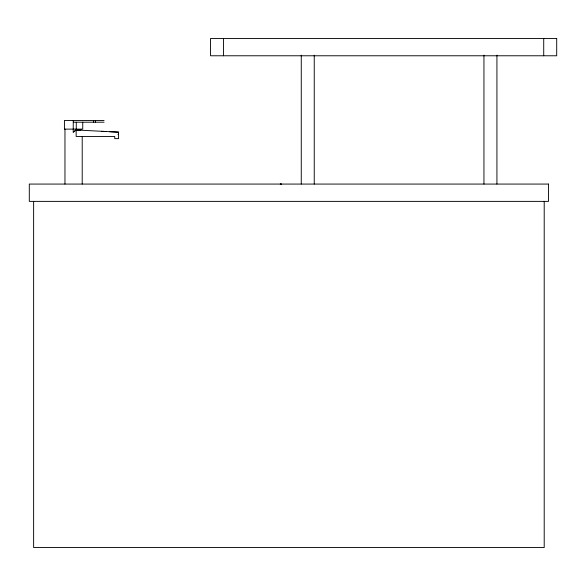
<?xml version="1.0" encoding="UTF-8"?>
<svg xmlns="http://www.w3.org/2000/svg" width="586" height="586" viewBox="0 0 586 586"><rect width="100%" height="100%" fill="white"/><g stroke="black" fill="none" stroke-linecap="round" stroke-linejoin="round"><path stroke-width="0.88" d="M77.206 129.894L76.158 129.982L73.221 132.15L73.272 120.467M73.221 132.15L76.158 129.982L80.67 129.982M80.275 129.609L81.029 129.521M104.081 120.467L64.431 120.467L64.431 129.118L82.743 129.118L82.743 122.196M73.272 122.196L104.081 122.196M117.962 134.311L118.519 134.311M101.495 131.33L105.993 131.542M109.589 131.718L118.592 132.15L118.592 138.64L114.746 138.64L114.746 136.479L76.158 136.479L76.158 129.118M76.158 129.982L118.592 132.15M544.211 201.379L544.211 547.536L33.629 547.536L33.629 201.379M543.72 38.464L543.72 55.773M496.928 55.179L496.928 184.07M483.948 55.179L483.948 184.07M314.243 55.179L314.243 184.07M301.263 55.179L301.263 184.07M223.522 38.464L223.522 55.773M95.386 120.467L95.386 122.196M93.562 120.467L93.562 122.196M82.208 136.479L82.208 184.07M76.275 122.196L76.275 129.118M64.965 129.118L64.965 184.07M556.7 38.464L210.542 38.464L210.542 55.773L556.7 55.773L556.7 38.464M548.533 184.07L29.3 184.07L29.3 201.379L548.533 201.379L548.533 184.07M281.39 184.143L280.262 184.07A8.651 8.651 0 0 1 281.39 184.143"/></g></svg>
